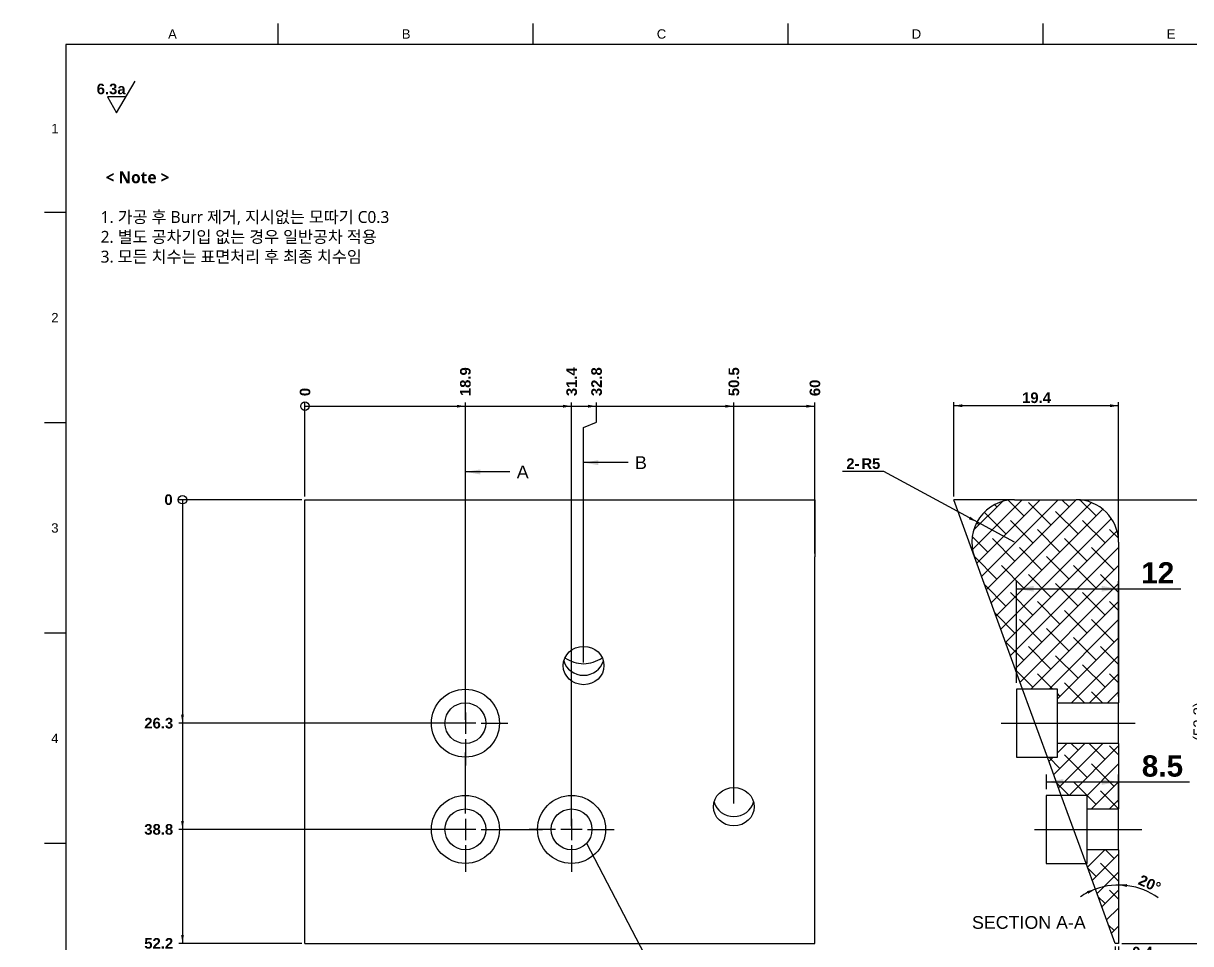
# Model space of a CAD drawing. Header units: millimetres. Extents: x 0 to 416, y -34 to 292.
# Drawn here: x 0 to 274.7, y 75.4 to 292 of the extents above; entities that cross this region are included whole.
import ezdxf
from ezdxf import colors
from ezdxf.entities.mleader import LeaderData, LeaderLine
from ezdxf.enums import TextEntityAlignment as Align
from ezdxf.lldxf.tags import DXFTag
from ezdxf.math import Vec2, Vec3

# ---------------------------------------------------------------- set-up
doc = ezdxf.new("R2010")
doc.units = ezdxf.units.MM
for name, color, linetype in [('Default', 7, 'Continuous'), ('DV3_Default', 7, 'Continuous'), ('LOGO', 7, 'Continuous'), ('MEC-000097267', 7, 'Continuous'), ('Template', 7, 'Continuous'), ('기본', 7, 'Continuous')]:
    doc.layers.add(name, color=color, linetype=linetype)
doc.styles.add('SEACAD_Arial', font='arial.ttf')
doc.styles.add('SEACAD_ArialB', font='arialbd.ttf')
tags = doc.linetypes.add('CENTER2', pattern=[28.575, 19.05, -3.175, 3.175, -3.175]).pattern_tags.tags
tags[10:11] = [DXFTag(74, 4), DXFTag(75, 0), DXFTag(340, '0'), DXFTag(46, 0.0), DXFTag(50, 0.0), DXFTag(44, 0.0), DXFTag(45, 0.0)]
tags[8:9] = [DXFTag(74, 4), DXFTag(75, 0), DXFTag(340, '0'), DXFTag(46, 0.0), DXFTag(50, 0.0), DXFTag(44, 0.0), DXFTag(45, 0.0)]
tags[6:7] = [DXFTag(74, 4), DXFTag(75, 0), DXFTag(340, '0'), DXFTag(46, 0.0), DXFTag(50, 0.0), DXFTag(44, 0.0), DXFTag(45, 0.0)]
tags[4:5] = [DXFTag(74, 4), DXFTag(75, 0), DXFTag(340, '0'), DXFTag(46, 0.0), DXFTag(50, 0.0), DXFTag(44, 0.0), DXFTag(45, 0.0)]
tags = doc.linetypes.add('PHANTOM2', pattern=[31.75, 15.875, -3.175, 3.175, -3.175, 3.175, -3.175]).pattern_tags.tags
tags[14:15] = [DXFTag(74, 4), DXFTag(75, 0), DXFTag(340, '0'), DXFTag(46, 0.0), DXFTag(50, 0.0), DXFTag(44, 0.0), DXFTag(45, 0.0)]
tags[12:13] = [DXFTag(74, 4), DXFTag(75, 0), DXFTag(340, '0'), DXFTag(46, 0.0), DXFTag(50, 0.0), DXFTag(44, 0.0), DXFTag(45, 0.0)]
tags[10:11] = [DXFTag(74, 4), DXFTag(75, 0), DXFTag(340, '0'), DXFTag(46, 0.0), DXFTag(50, 0.0), DXFTag(44, 0.0), DXFTag(45, 0.0)]
tags[8:9] = [DXFTag(74, 4), DXFTag(75, 0), DXFTag(340, '0'), DXFTag(46, 0.0), DXFTag(50, 0.0), DXFTag(44, 0.0), DXFTag(45, 0.0)]
tags[6:7] = [DXFTag(74, 4), DXFTag(75, 0), DXFTag(340, '0'), DXFTag(46, 0.0), DXFTag(50, 0.0), DXFTag(44, 0.0), DXFTag(45, 0.0)]
tags[4:5] = [DXFTag(74, 4), DXFTag(75, 0), DXFTag(340, '0'), DXFTag(46, 0.0), DXFTag(50, 0.0), DXFTag(44, 0.0), DXFTag(45, 0.0)]
doc.dimstyles.new('CHAMFER', dxfattribs={"dimtxt": 5, "dimasz": 4, "dimexe": 1.75, "dimexo": 1.5, "dimgap": 1.25, "dimtad": 0, "dimtih": 1, "dimtoh": 1, "dimdec": 1, "dimlfac": 0.5, "dimdsep": 46, "dimtxsty": 'SEACAD_Arial', "dimblk1": '_SE_FILLED', "dimblk2": '_SE_FILLED', "dimsah": 1, "dimcen": 2.5, "dimadec": 0, "dimazin": 0, "dimtfac": 0.5, "dimtmove": 1, "dimatfit": 3, "dimfxl": 1, "dimarcsym": 0})
doc.dimstyles.new('STD', dxfattribs={"dimtxt": 5, "dimasz": 4, "dimexe": 1.75, "dimexo": 1.5, "dimgap": 1.25, "dimtad": 1, "dimdec": 3, "dimlfac": 0.5, "dimdsep": 46, "dimtxsty": 'SEACAD_Arial', "dimblk1": '_SE_FILLED', "dimblk2": '_SE_FILLED', "dimsah": 1, "dimcen": 2.5, "dimadec": 1, "dimazin": 0, "dimtfac": 0.5, "dimtdec": 4, "dimtmove": 0, "dimatfit": 3, "dimfxl": 1, "dimarcsym": 0})

# ---------------------------------------------------------------- blocks, each defined once
blk = doc.blocks.new('SEANNOT_GROUP')
at = {"layer": 'Default', "color": 7, "linetype": 'CENTER2'}
for p, q in [((104.02, 106.06), (104.02, 112.31)), ((104.02, 104.81), (104.02, 99.81)), ((100.27, 102.31), (94.02, 102.31)), ((106.52, 102.31), (101.52, 102.31)), ((107.77, 102.31), (114.02, 102.31)), ((104.02, 98.56), (104.02, 92.31))]:
    blk.add_line(p, q, dxfattribs=at)
blk = doc.blocks.new('SEANNOT_GROUP1')
at = {"layer": 'Default', "color": 7, "linetype": 'CENTER2'}
for p, q in [((104.02, 131.06), (104.02, 137.31)), ((104.02, 129.81), (104.02, 124.81)), ((100.27, 127.31), (94.02, 127.31)), ((106.52, 127.31), (101.52, 127.31)), ((107.77, 127.31), (114.02, 127.31)), ((104.02, 123.56), (104.02, 117.31))]:
    blk.add_line(p, q, dxfattribs=at)
blk = doc.blocks.new('SEANNOT_GROUP2')
at = {"layer": 'Default', "color": 7, "linetype": 'CENTER2'}
for p, q in [((129.02, 106.06), (129.02, 112.31)), ((129.02, 104.81), (129.02, 99.81)), ((125.27, 102.31), (119.02, 102.31)), ((131.52, 102.31), (126.52, 102.31)), ((132.77, 102.31), (139.02, 102.31)), ((129.02, 98.56), (129.02, 92.31))]:
    blk.add_line(p, q, dxfattribs=at)
blk = doc.blocks.new('SEANNOT_GROUP3')
at = {"layer": 'Default', "color": 7, "linetype": 'CENTER2'}
blk.add_line((104.02, 109.19), (104.02, 120.43), dxfattribs=at)
blk = doc.blocks.new('SEANNOT_GROUP4')
at = {"layer": 'Default', "color": 7, "linetype": 'CENTER2'}
blk.add_line((110.9, 102.31), (122.14, 102.31), dxfattribs=at)
blk = doc.blocks.new('SEANNOT_GROUP5')
at = {"layer": 'Default', "color": 7, "linetype": 'CENTER2'}
blk.add_line((230.11, 127.31), (261.61, 127.31), dxfattribs=at)
blk = doc.blocks.new('SEANNOT_GROUP6')
at = {"layer": 'Default', "color": 7, "linetype": 'CENTER2'}
blk.add_line((237.97, 102.31), (263.23, 102.31), dxfattribs=at)
blk = doc.blocks.new('_SE_FILLED')
at = {"color": 0}
blk.add_line((0, 0), (-1, 0), dxfattribs=at)
blk.add_solid([(0, 0), (-1, -0.1665), (-1, 0.1665), (0, 0)], dxfattribs=at)
blk = doc.blocks.new('SEANNOT_GROUP9')
at = {"layer": 'Default', "color": 7, "linetype": 'Continuous'}
for p, q in [((21.95, 270.93), (26.28, 278.43)), ((19.78, 274.68), (21.95, 270.93)), ((24.11, 274.68), (19.78, 274.68))]:
    blk.add_line(p, q, dxfattribs=at)
at = {"layer": 'Default', "color": 7, "linetype": 'Continuous', "style": 'SEACAD_ArialB'}
blk.add_text('6.3a', height=2.5, dxfattribs=at).set_placement((17.26, 277.81), align=Align.TOP_LEFT)
blk = doc.blocks.new('SE')
at = {"layer": 'MEC-000097267', "color": 7, "linetype": 'Continuous'}
for p, q in [((66.28, 179.9), (186.28, 179.9)), ((66.28, 166.48), (66.28, 179.9)), ((186.28, 179.9), (186.28, 166.48)), ((66.28, 75.49), (66.28, 166.48)), ((186.28, 75.49), (186.28, 166.48)), ((66.28, 75.49), (186.28, 75.49))]:
    blk.add_line(p, q, dxfattribs=at)
for centre, radius in [((104.02, 127.31), 8), ((104.02, 127.31), 4.8), ((104.02, 102.31), 8), ((129.02, 102.31), 8), ((104.02, 102.31), 4.8), ((129.02, 102.31), 4.8)]:
    blk.add_circle(centre, radius, dxfattribs=at)
for centre in [(131.84, 140.87), (167.2, 107.65)]:
    blk.add_ellipse(centre, major_axis=(-4.8, 0), ratio=0.939693, dxfattribs=at)
for centre, major_axis, start_param, end_param in [((131.84, 143.08), (-4.8, 0), 0.247442, 2.894151), ((131.84, 149.82), (0, -8.51), 5.702893, 6.283185), ((131.84, 149.82), (0, -8.51), 0, 0.580293), ((167.2, 109.86), (-4.8, 0), 0.247442, 2.894151)]:
    blk.add_ellipse(centre, major_axis=major_axis, ratio=0.939693, start_param=start_param, end_param=end_param, dxfattribs=at)
blk = doc.blocks.new('GDimGGroup')
at = {"layer": 'Default', "color": 7, "linetype": 'Continuous'}
blk.add_line((66.28, 180.65), (66.28, 202.77), dxfattribs=at)
blk.add_circle((66.28, 201.9), 1, dxfattribs=at)
at = {"layer": 'Default', "color": 7, "linetype": 'Continuous', "style": 'SEACAD_ArialB'}
blk.add_text('0', height=2.5, rotation=90, dxfattribs=at).set_placement((65.03, 204.27), align=Align.TOP_LEFT)
blk = doc.blocks.new('GDimGGroup1')
at = {"layer": 'Default', "linetype": 'Continuous'}
blk.add_hatch(color=7, dxfattribs=at).paths.add_polyline_path([(102.02, 202.23), (102.02, 201.56), (104.02, 201.9)])
at = {"layer": 'Default', "color": 7, "linetype": 'Continuous'}
for p, q in [((66.28, 201.9), (104.02, 201.9)), ((104.02, 128.06), (104.02, 202.77))]:
    blk.add_line(p, q, dxfattribs=at)
at = {"layer": 'Default', "color": 7, "linetype": 'Continuous', "style": 'SEACAD_ArialB'}
blk.add_text('18.9', height=2.5, rotation=90, dxfattribs=at).set_placement((102.77, 204.27), align=Align.TOP_LEFT)
blk = doc.blocks.new('GDimGGroup2')
at = {"layer": 'Default', "linetype": 'Continuous'}
blk.add_hatch(color=7, dxfattribs=at).paths.add_polyline_path([(127.02, 202.23), (127.02, 201.56), (129.02, 201.9)])
at = {"layer": 'Default', "color": 7, "linetype": 'Continuous'}
for p, q in [((104.02, 201.9), (129.02, 201.9)), ((129.02, 103.06), (129.02, 202.77))]:
    blk.add_line(p, q, dxfattribs=at)
at = {"layer": 'Default', "color": 7, "linetype": 'Continuous', "style": 'SEACAD_ArialB'}
blk.add_text('31.4', height=2.5, rotation=90, dxfattribs=at).set_placement((127.77, 204.27), align=Align.TOP_LEFT)
blk = doc.blocks.new('GDimGGroup3')
at = {"layer": 'Default', "linetype": 'Continuous'}
blk.add_hatch(color=7, dxfattribs=at).paths.add_polyline_path([(184.28, 202.23), (184.28, 201.56), (186.28, 201.9)])
at = {"layer": 'Default', "color": 7, "linetype": 'Continuous'}
for p, q in [((167.2, 201.9), (186.28, 201.9)), ((186.28, 167.23), (186.28, 202.77))]:
    blk.add_line(p, q, dxfattribs=at)
at = {"layer": 'Default', "color": 7, "linetype": 'Continuous', "style": 'SEACAD_ArialB'}
blk.add_text('60', height=2.5, rotation=90, dxfattribs=at).set_placement((185.03, 204.27), align=Align.TOP_LEFT)
blk = doc.blocks.new('GDimGGroup4')
at = {"layer": 'Default', "color": 7, "linetype": 'Continuous'}
blk.add_line((65.53, 179.9), (36.57, 179.9), dxfattribs=at)
blk.add_circle((37.45, 179.9), 1, dxfattribs=at)
at = {"layer": 'Default', "color": 7, "linetype": 'Continuous', "style": 'SEACAD_ArialB'}
blk.add_text('0', height=2.5, dxfattribs=at).set_placement((33.19, 181.15), align=Align.TOP_LEFT)
blk = doc.blocks.new('GDimGGroup5')
at = {"layer": 'Default', "linetype": 'Continuous'}
blk.add_hatch(color=7, dxfattribs=at).paths.add_polyline_path([(37.12, 129.31), (37.45, 127.31), (37.78, 129.31)])
at = {"layer": 'Default', "color": 7, "linetype": 'Continuous'}
for p, q in [((37.45, 179.9), (37.45, 127.31)), ((103.27, 127.31), (36.57, 127.31))]:
    blk.add_line(p, q, dxfattribs=at)
at = {"layer": 'Default', "color": 7, "linetype": 'Continuous', "style": 'SEACAD_ArialB'}
blk.add_text('26.3', height=2.5, dxfattribs=at).set_placement((28.46, 128.56), align=Align.TOP_LEFT)
blk = doc.blocks.new('GDimGGroup6')
at = {"layer": 'Default', "linetype": 'Continuous'}
blk.add_hatch(color=7, dxfattribs=at).paths.add_polyline_path([(37.12, 104.31), (37.45, 102.31), (37.78, 104.31)])
at = {"layer": 'Default', "color": 7, "linetype": 'Continuous'}
for p, q in [((37.45, 127.31), (37.45, 102.31)), ((103.27, 102.31), (36.57, 102.31))]:
    blk.add_line(p, q, dxfattribs=at)
at = {"layer": 'Default', "color": 7, "linetype": 'Continuous', "style": 'SEACAD_ArialB'}
blk.add_text('38.8', height=2.5, dxfattribs=at).set_placement((28.46, 103.56), align=Align.TOP_LEFT)
blk = doc.blocks.new('GDimGGroup7')
at = {"layer": 'Default', "linetype": 'Continuous'}
blk.add_hatch(color=7, dxfattribs=at).paths.add_polyline_path([(37.12, 77.49), (37.45, 75.49), (37.78, 77.49)])
at = {"layer": 'Default', "color": 7, "linetype": 'Continuous'}
for p, q in [((37.45, 102.31), (37.45, 75.49)), ((65.53, 75.49), (36.57, 75.49))]:
    blk.add_line(p, q, dxfattribs=at)
at = {"layer": 'Default', "color": 7, "linetype": 'Continuous', "style": 'SEACAD_ArialB'}
blk.add_text('52.2', height=2.5, dxfattribs=at).set_placement((28.46, 76.74), align=Align.TOP_LEFT)
blk = doc.blocks.new('SE3')
at = {"color": 7, "linetype": 'Continuous', "style": 'SEACAD_Arial'}
blk.add_text('A', height=3, dxfattribs=at).set_placement((116.12, 187.94), align=Align.TOP_LEFT)
blk = doc.blocks.new('SE4')
at = {"color": 7, "linetype": 'Continuous', "style": 'SEACAD_Arial'}
blk.add_text('A', height=3, dxfattribs=at).set_placement((116.12, 67.63), align=Align.TOP_LEFT)
blk = doc.blocks.new('SEANNOT_GROUP12')
at = {"linetype": 'Continuous'}
blk.add_hatch(color=7, dxfattribs=at).paths.add_polyline_path([(107.52, 187.02), (104.02, 186.44), (107.52, 185.85)])
at = {"color": 7, "linetype": 'Continuous'}
blk.add_lwpolyline([(114.52, 186.44), (104.02, 186.44)], dxfattribs=at)
blk = doc.blocks.new('SEANNOT_GROUP13')
at = {"linetype": 'Continuous'}
blk.add_hatch(color=7, dxfattribs=at).paths.add_polyline_path([(107.52, 66.71), (104.02, 66.13), (107.52, 65.54)])
at = {"color": 7, "linetype": 'Continuous'}
blk.add_lwpolyline([(114.52, 66.13), (104.02, 66.13)], dxfattribs=at)
blk = doc.blocks.new('SE2')
at = {"layer": 'Default', "color": 7, "linetype": 'CENTER2'}
for p, q in [((104.02, 186.44), (104.02, 188.19)), ((104.02, 66.13), (104.02, 64.38))]:
    blk.add_line(p, q, dxfattribs=at)
at = {"layer": 'Default', "color": 7, "linetype": 'CENTER2', "const_width": 0.00023}
blk.add_lwpolyline([(104.02, 186.44), (104.02, 66.13)], dxfattribs=at)
at = {"layer": 'Default'}
for name in ['SEANNOT_GROUP12', 'SE3', 'SEANNOT_GROUP13', 'SE4']:
    blk.add_blockref(name, (0, 0), dxfattribs=at)
blk = doc.blocks.new('DMBLK11')
at = {"layer": 'DV3_Default', "linetype": 'Continuous'}
for points in [[(237.74, 159.6), (233.74, 158.94), (237.74, 158.27)], [(253.74, 159.6), (253.74, 158.27), (257.74, 158.94)]]:
    blk.add_hatch(color=7, dxfattribs=at).paths.add_polyline_path(points)
at = {"layer": 'DV3_Default', "color": 7, "linetype": 'Continuous'}
for p, q in [((233.74, 136.81), (233.74, 160.69)), ((257.74, 133.61), (257.74, 160.69)), ((233.74, 158.94), (272.37, 158.94))]:
    blk.add_line(p, q, dxfattribs=at)
at = {"layer": 'DV3_Default', "color": 7, "linetype": 'Continuous', "style": 'SEACAD_ArialB'}
blk.add_text('12', height=5, dxfattribs=at).set_placement((263.07, 165.19), align=Align.TOP_LEFT)
blk = doc.blocks.new('DMBLK12')
at = {"layer": 'DV3_Default', "linetype": 'Continuous'}
for points in [[(244.74, 114.15), (240.74, 113.48), (244.74, 112.81)], [(253.74, 114.15), (253.74, 112.81), (257.74, 113.48)]]:
    blk.add_hatch(color=7, dxfattribs=at).paths.add_polyline_path(points)
at = {"layer": 'DV3_Default', "color": 7, "linetype": 'Continuous'}
for p, q in [((240.74, 111.81), (240.74, 115.23)), ((240.74, 113.48), (274.4, 113.48)), ((257.74, 108.61), (257.74, 115.23))]:
    blk.add_line(p, q, dxfattribs=at)
at = {"layer": 'DV3_Default', "color": 7, "linetype": 'Continuous', "style": 'SEACAD_ArialB'}
blk.add_text('8.5', height=5, dxfattribs=at).set_placement((263.21, 119.73), align=Align.TOP_LEFT)
blk = doc.blocks.new('SE7')
at = {"color": 7, "linetype": 'Continuous', "style": 'SEACAD_Arial'}
blk.add_text('B', height=3, dxfattribs=at).set_placement((179.3, 66.67), align=Align.TOP_LEFT)
blk = doc.blocks.new('SE8')
at = {"color": 7, "linetype": 'Continuous', "style": 'SEACAD_Arial'}
blk.add_text('B', height=3, dxfattribs=at).set_placement((143.94, 190.12), align=Align.TOP_LEFT)
blk = doc.blocks.new('SEANNOT_GROUP14')
at = {"linetype": 'Continuous'}
blk.add_hatch(color=7, dxfattribs=at).paths.add_polyline_path([(170.7, 65.76), (167.2, 65.17), (170.7, 64.59)])
at = {"color": 7, "linetype": 'Continuous'}
blk.add_lwpolyline([(177.7, 65.17), (167.2, 65.17)], dxfattribs=at)
blk = doc.blocks.new('SEANNOT_GROUP15')
at = {"linetype": 'Continuous'}
blk.add_hatch(color=7, dxfattribs=at).paths.add_polyline_path([(135.34, 189.2), (131.84, 188.62), (135.34, 188.03)])
at = {"color": 7, "linetype": 'Continuous'}
blk.add_lwpolyline([(142.34, 188.62), (131.84, 188.62)], dxfattribs=at)
blk = doc.blocks.new('SE6')
at = {"layer": 'Default', "color": 7, "linetype": 'CENTER2'}
for p, q in [((131.84, 188.62), (131.84, 190.37)), ((167.2, 65.17), (167.2, 63.42))]:
    blk.add_line(p, q, dxfattribs=at)
at = {"layer": 'Default', "color": 7, "linetype": 'CENTER2', "const_width": 0.00023}
blk.add_lwpolyline([(167.2, 65.17), (167.2, 126.51), (131.84, 126.51), (131.84, 188.62)], dxfattribs=at)
at = {"layer": 'Default'}
for name in ['SE8', 'SEANNOT_GROUP15', 'SE7', 'SEANNOT_GROUP14']:
    blk.add_blockref(name, (0, 0), dxfattribs=at)
blk = doc.blocks.new('DMBLK15')
at = {"layer": 'Default', "linetype": 'Continuous'}
blk.add_hatch(color=7, dxfattribs=at).paths.add_polyline_path([(222.5, 175.31), (224.42, 174.65), (222.82, 175.9)])
at = {"layer": 'Default', "color": 7, "linetype": 'Continuous'}
for p, q in [((202.49, 186.52), (192.79, 186.52)), ((233.22, 169.9), (202.49, 186.52))]:
    blk.add_line(p, q, dxfattribs=at)
at = {"layer": 'Default', "color": 7, "linetype": 'Continuous', "style": 'SEACAD_ArialB'}
for s, p in [('2-', (193.67, 189.64)), ('R', (197.22, 189.64)), ('5', (199.72, 189.64))]:
    blk.add_text(s, height=2.5, dxfattribs=at).set_placement(p, align=Align.TOP_LEFT)
blk = doc.blocks.new('GDimGGroup8')
at = {"layer": 'Default', "linetype": 'Continuous'}
blk.add_hatch(color=7, dxfattribs=at).paths.add_polyline_path([(132.89, 202.23), (132.89, 201.56), (134.89, 201.9)])
at = {"layer": 'Default', "color": 7, "linetype": 'Continuous'}
for p, q in [((129.02, 201.9), (134.89, 201.9)), ((134.89, 198.15), (134.89, 202.77)), ((131.84, 196.9), (134.89, 198.15)), ((131.84, 141.62), (131.84, 196.9))]:
    blk.add_line(p, q, dxfattribs=at)
at = {"layer": 'Default', "color": 7, "linetype": 'Continuous', "style": 'SEACAD_ArialB'}
blk.add_text('32.8', height=2.5, rotation=90, dxfattribs=at).set_placement((133.64, 204.27), align=Align.TOP_LEFT)
blk = doc.blocks.new('GDimGGroup9')
at = {"layer": 'Default', "linetype": 'Continuous'}
blk.add_hatch(color=7, dxfattribs=at).paths.add_polyline_path([(165.2, 202.23), (165.2, 201.56), (167.2, 201.9)])
at = {"layer": 'Default', "color": 7, "linetype": 'Continuous'}
for p, q in [((134.89, 201.9), (167.2, 201.9)), ((167.2, 108.4), (167.2, 202.77))]:
    blk.add_line(p, q, dxfattribs=at)
at = {"layer": 'Default', "color": 7, "linetype": 'Continuous', "style": 'SEACAD_ArialB'}
blk.add_text('50.5', height=2.5, rotation=90, dxfattribs=at).set_placement((165.95, 204.27), align=Align.TOP_LEFT)
blk = doc.blocks.new('DMBLK18')
at = {"layer": 'Default', "linetype": 'Continuous'}
for points in [[(254.94, 71.22), (256.94, 71.55), (254.94, 71.88)], [(259.74, 71.22), (259.74, 71.88), (257.74, 71.55)]]:
    blk.add_hatch(color=7, dxfattribs=at).paths.add_polyline_path(points)
at = {"layer": 'Default', "color": 7, "linetype": 'Continuous'}
for p, q in [((256.94, 74.74), (256.94, 70.68)), ((257.74, 74.74), (257.74, 70.68)), ((252.94, 71.55), (266.53, 71.55))]:
    blk.add_line(p, q, dxfattribs=at)
at = {"layer": 'Default', "color": 7, "linetype": 'Continuous', "style": 'SEACAD_ArialB'}
blk.add_text('0.4', height=2.5, dxfattribs=at).set_placement((260.93, 74.68), align=Align.TOP_LEFT)
blk = doc.blocks.new('DMBLK19')
at = {"layer": 'Default', "linetype": 'Continuous'}
for points in [[(250.59, 87.16), (252.29, 88.27), (250.32, 87.77)], [(259.75, 89.44), (257.74, 89.23), (259.71, 88.77)]]:
    blk.add_hatch(color=7, dxfattribs=at).paths.add_polyline_path(points)
at = {"layer": 'Default', "color": 7, "linetype": 'Continuous'}
for start, end in [(110, 124.3833), (54.1015, 110)]:
    blk.add_arc((257.74, 73.29), 15.93, start, end, dxfattribs=at)
at = {"layer": 'Default', "color": 7, "linetype": 'Continuous', "style": 'SEACAD_ArialB'}
blk.add_text('20°', height=2.5, rotation=335.8981, dxfattribs=at).set_placement((263.16, 91.75), align=Align.TOP_LEFT)
blk = doc.blocks.new('*D143')
at = {"layer": 'Default', "color": 0, "linetype": 'Continuous', "lineweight": -2}
for p, q in [((248.49, 179.9), (280.1, 179.9)), ((279.23, 77.49), (279.23, 177.9)), ((258.49, 75.49), (280.1, 75.49))]:
    blk.add_line(p, q, dxfattribs=at)
at = {"layer": 'Defpoints', "color": 0}
for p in [(247.74, 179.9), (279.23, 179.9), (257.74, 75.49)]:
    blk.add_point(p, dxfattribs=at)
at = {"layer": 'Default', "color": 0, "lineweight": -2, "xscale": 2, "yscale": 2, "zscale": 2}
for p, rotation in [((279.23, 179.9), 90), ((279.23, 75.49), 270)]:
    blk.add_blockref('_SE_FILLED', p, dxfattribs=dict(at, rotation=rotation))
at = {"layer": 'Default', "color": 0, "insert": (276.97, 127.69), "char_height": 2.5, "attachment_point": 5, "rotation": 90, "style": 'SEACAD_Arial'}
blk.add_mtext('\\A1;(52.2)', dxfattribs=at)
blk = doc.blocks.new('DMBLK20')
at = {"layer": 'Default', "linetype": 'Continuous'}
for points in [[(220.94, 202.35), (218.94, 202.01), (220.94, 201.68)], [(255.74, 202.35), (255.74, 201.68), (257.74, 202.01)]]:
    blk.add_hatch(color=7, dxfattribs=at).paths.add_polyline_path(points)
at = {"layer": 'Default', "color": 7, "linetype": 'Continuous'}
for p, q in [((218.94, 180.65), (218.94, 202.89)), ((257.74, 202.01), (218.94, 202.01)), ((257.74, 170.65), (257.74, 202.89))]:
    blk.add_line(p, q, dxfattribs=at)
at = {"layer": 'Default', "color": 7, "linetype": 'Continuous', "style": 'SEACAD_ArialB'}
blk.add_text('19.4', height=2.5, dxfattribs=at).set_placement((235.03, 205.14), align=Align.TOP_LEFT)
blk = doc.blocks.new('_DOT')
at = {"color": 0, "linetype": 'ByBlock', "lineweight": -2}
blk.add_line((-0.5, 0), (-1, 0), dxfattribs=at)
at = {"color": 0, "linetype": 'ByBlock', "const_width": 0.5}
blk.add_lwpolyline([(-0.25, 0, 1), (0.25, 0, 1)], format="xyb", close=True, dxfattribs=at)
blk = doc.blocks.new('SE5')
at = {"layer": 'MEC-000097267', "linetype": 'Continuous'}
h = blk.add_hatch(dxfattribs=at)
h.set_pattern_fill('ANSI38', scale=0.94488, style=0)
edge = h.paths.add_edge_path()
edge.add_line((243.3365, 135.3051), (243.3365, 132.1051))
edge.add_line((243.3365, 132.1051), (257.7365, 132.1051))
edge.add_line((257.7365, 132.1051), (257.7365, 169.897))
edge.add_arc((247.7365, 169.897), 10, 0, 90)
edge.add_line((247.7365, 179.897), (233.2179, 179.897))
edge.add_arc((233.2179, 169.897), 10, 90, 200)
edge.add_line((223.821, 166.4768), (235.1666, 135.3051))
edge.add_line((235.1666, 135.3051), (243.3365, 135.3051))
h = blk.add_hatch(dxfattribs=at)
h.set_pattern_fill('ANSI38', scale=0.94488, style=0)
h.paths.add_polyline_path([(250.3365, 107.1115), (257.7365, 107.1115), (257.7365, 122.5051), (243.3365, 122.5051), (243.3365, 119.3051), (240.9901, 119.3051), (244.2635, 110.3115), (250.3365, 110.3115)])
h = blk.add_hatch(dxfattribs=at)
h.set_pattern_fill('ANSI38', scale=0.94488, style=0)
h.paths.add_polyline_path([(257.7365, 75.4929), (257.7365, 97.5115), (250.3365, 97.5115), (250.3365, 94.3115), (250.087, 94.3115), (256.9365, 75.4929)])
at = {"layer": 'DV3_Default', "color": 7, "linetype": 'PHANTOM2'}
for p, q in [((233.2179, 179.897), (218.9365, 179.897)), ((223.821, 166.4768), (218.9365, 179.897)), ((235.1666, 135.3051), (233.7365, 135.3051)), ((233.7365, 135.3051), (233.7365, 119.3051)), ((233.7365, 119.3051), (240.9901, 119.3051)), ((244.2635, 110.3115), (240.7365, 110.3115)), ((240.7365, 110.3115), (240.7365, 94.3115)), ((240.7365, 94.3115), (250.087, 94.3115))]:
    blk.add_line(p, q, dxfattribs=at)
at = {"layer": 'MEC-000097267', "color": 7, "linetype": 'Continuous'}
for p, q in [((233.2179, 179.897), (247.7365, 179.897)), ((257.7365, 169.897), (257.7365, 132.1051)), ((235.1666, 135.3051), (223.821, 166.4768)), ((240.9901, 119.3051), (235.1666, 135.3051)), ((243.3365, 135.3051), (235.1666, 135.3051)), ((243.3365, 132.1051), (243.3365, 135.3051)), ((243.3365, 122.5051), (243.3365, 132.1051)), ((243.3365, 132.1051), (257.7365, 132.1051)), ((257.7365, 122.5051), (257.7365, 132.1051)), ((257.7365, 122.5051), (243.3365, 122.5051)), ((243.3365, 119.3051), (243.3365, 122.5051)), ((257.7365, 122.5051), (257.7365, 107.1115)), ((244.2635, 110.3115), (240.9901, 119.3051)), ((240.9901, 119.3051), (243.3365, 119.3051)), ((250.087, 94.3115), (244.2635, 110.3115)), ((250.3365, 110.3115), (244.2635, 110.3115)), ((250.3365, 107.1115), (250.3365, 110.3115)), ((250.3365, 97.5115), (250.3365, 107.1115)), ((250.3365, 107.1115), (257.7365, 107.1115)), ((257.7365, 97.5115), (257.7365, 107.1115)), ((257.7365, 97.5115), (250.3365, 97.5115)), ((250.3365, 94.3115), (250.3365, 97.5115)), ((257.7365, 97.5115), (257.7365, 75.4929)), ((256.9365, 75.4929), (250.087, 94.3115)), ((250.087, 94.3115), (250.3365, 94.3115)), ((257.7365, 75.4929), (256.9365, 75.4929))]:
    blk.add_line(p, q, dxfattribs=at)
for centre, start, end in [((233.2179, 169.897), 90, 200), ((247.7365, 169.897), 0, 90)]:
    blk.add_arc(centre, 10, start, end, dxfattribs=at)
at = {"layer": 'DV3_Default', "color": 7, "linetype": 'Continuous'}
for base, p1, p2, picture, middle in [((257.7365, 158.9352), (233.7365, 135.3051), (257.7365, 132.1051), 'DMBLK11', (261.3179, 158.9352)), ((257.7365, 113.4792), (240.7365, 110.3115), (257.7365, 107.1115), 'DMBLK12', (261.4582, 113.4792))]:
    dim = blk.add_linear_dim(base=base, p1=p1, p2=p2, text='\\A1;<>', dimstyle='STD', dxfattribs=at)
    dim.commit()
    dim.dimension.update_dxf_attribs({"geometry": picture, "text_midpoint": middle, "dimtype": 160})

msp = doc.modelspace()

# ---------------------------------------------------------------- linework, layer by layer
at = {"layer": 'Template', "color": 7, "linetype": 'Continuous'}
for p, q in [((60, 287), (60, 292)), ((120, 287), (120, 292)), ((180, 287), (180, 292)), ((240, 287), (240, 292)), ((10, 287), (10, 10)), ((411, 287), (10, 287)), ((10, 247.5), (5, 247.5)), ((10, 198), (5, 198)), ((10, 148.5), (5, 148.5)), ((10, 99), (5, 99))]:
    msp.add_line(p, q, dxfattribs=at)

# ---------------------------------------------------------------- block references
at = {"layer": 'Default'}
for name in ['SEANNOT_GROUP9', 'GDimGGroup1', 'GDimGGroup2', 'GDimGGroup8', 'GDimGGroup9', 'GDimGGroup', 'GDimGGroup3', 'SE6', 'SE2', 'GDimGGroup5', 'GDimGGroup4', 'SE', 'SE5', 'SEANNOT_GROUP1', 'GDimGGroup6', 'SEANNOT_GROUP5', 'SEANNOT_GROUP3', 'SEANNOT_GROUP', 'SEANNOT_GROUP2', 'GDimGGroup7', 'SEANNOT_GROUP4', 'SEANNOT_GROUP6']:
    msp.add_blockref(name, (0, 0), dxfattribs=at)

# ---------------------------------------------------------------- texts
at = {"layer": 'Default', "color": 7, "linetype": 'Continuous', "style": 'SEACAD_Arial'}
msp.add_text('SECTION A-A', height=3, dxfattribs=at).set_placement((223.2452, 81.9093), align=Align.TOP_LEFT)
at = {"layer": '기본', "insert": (18.1893, 257.1635), "char_height": 3, "width": 89.806613, "attachment_point": 1}
msp.add_mtext('{\\fArial|b0||i0||c0|p34;\\C7;\\H3.;\\W1.; }{\\f맑은 고딕|b1||i0||c0|p34;\\C7;\\H2.8;\\W1.;< Note >\\P}{\\f맑은 고딕|b0||i0||c0|p34;\\C7;\\H2.8;\\W1.;\\P}{\\f맑은 고딕|b0||i0||c0|p34;\\C7;\\H2.8;\\W1.;1. 가공 후 Burr 제거, 지시없는 모따기 C0.3\\P}{\\f맑은 고딕|b0||i0||c0|p34;\\C7;\\H2.8;\\W1.;2. 별도 공차기입 없는 경우 일반공차 적용\\P}{\\f맑은 고딕|b0||i0||c0|p34;\\C7;\\H2.8;\\W1.;3. 모든 치수는 표면처리 후 최종 치수임\\P}', dxfattribs=at)

# ---------------------------------------------------------------- dimensions: what is measured, and where the dimension line sits
at = {"layer": 'Default', "color": 7, "linetype": 'Continuous'}
dim = msp.add_linear_dim(base=(218.9365, 202.0138), p1=(257.7365, 169.897), p2=(218.9365, 179.897), text='\\A1;<>', dimstyle='STD', override={"dimtxt": 2.5, "dimasz": 2, "dimexe": 0.875, "dimexo": 0.75, "dimgap": 0.625, "dimcen": 1.25}, dxfattribs=at)
dim.commit()
dim.dimension.update_dxf_attribs({"geometry": 'DMBLK20', "text_midpoint": (238.3365, 202.0138), "dimtype": 160})
dim = msp.add_radius_dim(center=(233.2179, 169.897), mpoint=(224.4218, 174.6539), text='\\A1;2- <>', dimstyle='CHAMFER', override={"dimtxt": 2.5, "dimasz": 2, "dimexe": 0.875, "dimexo": 0.75, "dimgap": 0.625, "dimtad": 1, "dimcen": 1.25, "dimtmove": 0, "dimtolj": 1}, dxfattribs=at)
dim.commit()
dim.dimension.update_dxf_attribs({"geometry": 'DMBLK15', "text_midpoint": (192.7929, 186.516), "dimtype": 164})
for base, p1, p2, angle, text, override, picture, middle, dimtype in [((279.2283, 179.897), (257.7365, 75.4929), (247.7365, 179.897), 90, '\\A1;(<>)', {"dimtxt": 2.5, "dimasz": 2, "dimexe": 0.875, "dimexo": 0.75, "dimgap": 0.625, "dimdec": 1, "dimcen": 1.25}, '*D143', (279.2283, 127.6949), 160), ((256.9365, 71.5502), (256.9365, 75.4929), (257.7365, 75.4929), 0, '\\A1;<>', {"dimtxt": 2.5, "dimasz": 2, "dimexe": 0.875, "dimexo": 0.75, "dimgap": 0.625, "dimcen": 1.25}, 'DMBLK18', (260.0579, 71.5502), 161)]:
    dim = msp.add_linear_dim(base=base, p1=p1, p2=p2, angle=angle, text=text, dimstyle='STD', override=override, dxfattribs=at)
    dim.commit()
    dim.dimension.update_dxf_attribs({"geometry": picture, "text_midpoint": middle, "dimtype": dimtype})
dim = msp.add_angular_dim_2l(base=(254.9696, 88.9867), line1=((257.7365, 73.2949), (250.087, 94.3115)), line2=((257.7365, 73.2949), (257.7365, 97.5115)), text='\\A1;<>', dimstyle='STD', override={"dimtxt": 2.5, "dimasz": 2, "dimexe": 0.875, "dimexo": 0.75, "dimgap": 0.625, "dimcen": 1.25, "dimtolj": 1}, dxfattribs=at)
dim.commit()
dim.dimension.update_dxf_attribs({"geometry": 'DMBLK19', "text_midpoint": (264.2432, 87.8397), "dimtype": 162})

# ---------------------------------------------------------------- leaders
ml = msp.add_multileader_mtext('Standard', dxfattribs=at)
ml.set_content("{\\pxsm0.9;\\fArial|b1||i0||c0|p34;\\W1.;3-%%c 4.8  THRU\\PC'B %%c 8 DP 4.8\\P단면도 기준면 참고\\P}", color=256)
ml.set_leader_properties()
ml.set_arrow_properties(name='_SE_FILLED')
ml.build(insert=Vec2(0, 0))
ml.multileader.update_dxf_attribs({"dogleg_length": 3.75, "arrow_head_size": 2})
ctx = ml.context
ctx.base_point, ctx.char_height, ctx.arrow_head_size, ctx.landing_gap_size = Vec3(158.9008, 54.1962), 2.5, 2, 0.875
notes = []
notes.append((ctx, [(0, (1, 1, 0), (156.2758, 53.4462), (1, 0), 3.75, [(0, [(132.5499, 99.0607)], 0, [])])]))
ctx.mtext.insert = Vec3(160.9008, 54.7812)
at = {"layer": 'LOGO', "color": 7, "linetype": 'Continuous'}
ml = msp.add_multileader_mtext('Standard', dxfattribs=at)
ml.set_content('{\\pxsm0.9;\\fArial|b0||i0||c0|p34;\\W1.;CONFIDENTIAL\\P}', color=256)
ml.set_leader_properties()
ml.set_arrow_properties(name='DOT')
ml.build(insert=Vec2(0, 0))
ml.multileader.update_dxf_attribs({"leader_type": 0, "text_left_attachment_type": 4, "text_right_attachment_type": 4, "dogleg_length": 0, "arrow_head_size": 2.4})
ctx = ml.context
ctx.base_point, ctx.char_height, ctx.arrow_head_size, ctx.landing_gap_size = Vec3(377.1604, 289.9423), 3, 2.4, 1.05
ctx.left_attachment, ctx.right_attachment = 4, 4
notes.append((ctx, [(0, (0, 0, 0), (0, 0), (1, 0), 1, [])]))
ctx.mtext.insert = Vec3(379.1604, 291.4678)
at = {"layer": 'Template', "color": 7, "linetype": 'Continuous'}
ml = msp.add_multileader_mtext('Standard', dxfattribs=at)
ml.set_content('{\\pxsm0.9;\\fArial|b0||i0||c0|p34;\\W1.;C\\P}', color=256)
ml.set_leader_properties()
ml.set_arrow_properties(name='DOT')
ml.build(insert=Vec2(0, 0))
ml.multileader.update_dxf_attribs({"leader_type": 0, "dogleg_length": 0, "arrow_head_size": 1.76})
ctx = ml.context
ctx.base_point, ctx.char_height, ctx.arrow_head_size, ctx.landing_gap_size = Vec3(147.0652, 289.4813), 2.2, 1.76, 0.77
notes.append((ctx, [(0, (0, 0, 0), (0, 0), (1, 0), 1, [])]))
ctx.mtext.insert = Vec3(149.0652, 290.6)
ml = msp.add_multileader_mtext('Standard', dxfattribs=at)
ml.set_content('{\\pxsm0.9;\\fArial|b0||i0||c0|p34;\\W1.;A\\P}', color=256)
ml.set_leader_properties()
ml.set_arrow_properties(name='DOT')
ml.build(insert=Vec2(0, 0))
ml.multileader.update_dxf_attribs({"leader_type": 0, "dogleg_length": 0, "arrow_head_size": 1.76})
ctx = ml.context
ctx.base_point, ctx.char_height, ctx.arrow_head_size, ctx.landing_gap_size = Vec3(32.0652, 289.5), 2.2, 1.76, 0.77
notes.append((ctx, [(0, (0, 0, 0), (0, 0), (1, 0), 1, [])]))
ctx.mtext.insert = Vec3(34.0652, 290.6)
ml = msp.add_multileader_mtext('Standard', dxfattribs=at)
ml.set_content('{\\pxsm0.9;\\fArial|b0||i0||c0|p34;\\W1.;B\\P}', color=256)
ml.set_leader_properties()
ml.set_arrow_properties(name='DOT')
ml.build(insert=Vec2(0, 0))
ml.multileader.update_dxf_attribs({"leader_type": 0, "dogleg_length": 0, "arrow_head_size": 1.76})
ctx = ml.context
ctx.base_point, ctx.char_height, ctx.arrow_head_size, ctx.landing_gap_size = Vec3(87.0652, 289.5), 2.2, 1.76, 0.77
notes.append((ctx, [(0, (0, 0, 0), (0, 0), (1, 0), 1, [])]))
ctx.mtext.insert = Vec3(89.0652, 290.6)
ml = msp.add_multileader_mtext('Standard', dxfattribs=at)
ml.set_content('{\\pxsm0.9;\\fArial|b0||i0||c0|p34;\\W1.;D\\P}', color=256)
ml.set_leader_properties()
ml.set_arrow_properties(name='DOT')
ml.build(insert=Vec2(0, 0))
ml.multileader.update_dxf_attribs({"leader_type": 0, "dogleg_length": 0, "arrow_head_size": 1.76})
ctx = ml.context
ctx.base_point, ctx.char_height, ctx.arrow_head_size, ctx.landing_gap_size = Vec3(207.0652, 289.5), 2.2, 1.76, 0.77
notes.append((ctx, [(0, (0, 0, 0), (0, 0), (1, 0), 1, [])]))
ctx.mtext.insert = Vec3(209.0652, 290.6)
ml = msp.add_multileader_mtext('Standard', dxfattribs=at)
ml.set_content('{\\pxsm0.9;\\fArial|b0||i0||c0|p34;\\W1.;E\\P}', color=256)
ml.set_leader_properties()
ml.set_arrow_properties(name='DOT')
ml.build(insert=Vec2(0, 0))
ml.multileader.update_dxf_attribs({"leader_type": 0, "dogleg_length": 0, "arrow_head_size": 1.76})
ctx = ml.context
ctx.base_point, ctx.char_height, ctx.arrow_head_size, ctx.landing_gap_size = Vec3(267.0652, 289.5), 2.2, 1.76, 0.77
notes.append((ctx, [(0, (0, 0, 0), (0, 0), (1, 0), 1, [])]))
ctx.mtext.insert = Vec3(269.0652, 290.6)
ml = msp.add_multileader_mtext('Standard', dxfattribs=at)
ml.set_content('{\\pxsm0.9;\\fArial|b0||i0||c0|p34;\\W1.;F\\P}', color=256)
ml.set_leader_properties()
ml.set_arrow_properties(name='DOT')
ml.build(insert=Vec2(0, 0))
ml.multileader.update_dxf_attribs({"leader_type": 0, "dogleg_length": 0, "arrow_head_size": 1.76})
ctx = ml.context
ctx.base_point, ctx.char_height, ctx.arrow_head_size, ctx.landing_gap_size = Vec3(327.0652, 289.5), 2.2, 1.76, 0.77
notes.append((ctx, [(0, (0, 0, 0), (0, 0), (1, 0), 1, [])]))
ctx.mtext.insert = Vec3(329.0652, 290.6)
ml = msp.add_multileader_mtext('Standard', dxfattribs=at)
ml.set_content('{\\pxsm0.9;\\fArial|b0||i0||c0|p34;\\W1.;1\\P}', color=256)
ml.set_leader_properties()
ml.set_arrow_properties(name='DOT')
ml.build(insert=Vec2(0, 0))
ml.multileader.update_dxf_attribs({"leader_type": 0, "dogleg_length": 0, "arrow_head_size": 1.76})
ctx = ml.context
ctx.base_point, ctx.char_height, ctx.arrow_head_size, ctx.landing_gap_size = Vec3(4.5652, 267.25), 2.2, 1.76, 0.77
notes.append((ctx, [(0, (0, 0, 0), (0, 0), (1, 0), 1, [])]))
ctx.mtext.insert = Vec3(6.5652, 268.35)
ml = msp.add_multileader_mtext('Standard', dxfattribs=at)
ml.set_content('{\\pxsm0.9;\\fArial|b0||i0||c0|p34;\\W1.;2\\P}', color=256)
ml.set_leader_properties()
ml.set_arrow_properties(name='DOT')
ml.build(insert=Vec2(0, 0))
ml.multileader.update_dxf_attribs({"leader_type": 0, "dogleg_length": 0, "arrow_head_size": 1.76})
ctx = ml.context
ctx.base_point, ctx.char_height, ctx.arrow_head_size, ctx.landing_gap_size = Vec3(4.5652, 222.75), 2.2, 1.76, 0.77
notes.append((ctx, [(0, (0, 0, 0), (0, 0), (1, 0), 1, [])]))
ctx.mtext.insert = Vec3(6.5652, 223.85)
ml = msp.add_multileader_mtext('Standard', dxfattribs=at)
ml.set_content('{\\pxsm0.9;\\fArial|b0||i0||c0|p34;\\W1.;3\\P}', color=256)
ml.set_leader_properties()
ml.set_arrow_properties(name='DOT')
ml.build(insert=Vec2(0, 0))
ml.multileader.update_dxf_attribs({"leader_type": 0, "dogleg_length": 0, "arrow_head_size": 1.76})
ctx = ml.context
ctx.base_point, ctx.char_height, ctx.arrow_head_size, ctx.landing_gap_size = Vec3(4.5652, 173.2313), 2.2, 1.76, 0.77
notes.append((ctx, [(0, (0, 0, 0), (0, 0), (1, 0), 1, [])]))
ctx.mtext.insert = Vec3(6.5652, 174.35)
ml = msp.add_multileader_mtext('Standard', dxfattribs=at)
ml.set_content('{\\pxsm0.9;\\fArial|b0||i0||c0|p34;\\W1.;4\\P}', color=256)
ml.set_leader_properties()
ml.set_arrow_properties(name='DOT')
ml.build(insert=Vec2(0, 0))
ml.multileader.update_dxf_attribs({"leader_type": 0, "dogleg_length": 0, "arrow_head_size": 1.76})
ctx = ml.context
ctx.base_point, ctx.char_height, ctx.arrow_head_size, ctx.landing_gap_size = Vec3(4.5652, 123.75), 2.2, 1.76, 0.77
notes.append((ctx, [(0, (0, 0, 0), (0, 0), (1, 0), 1, [])]))
ctx.mtext.insert = Vec3(6.5652, 124.85)
for ctx, leaders in notes:
    for number, flags, end, landing, length, lines in leaders:
        leader = LeaderData()
        leader.index, (leader.has_last_leader_line, leader.has_dogleg_vector, leader.attachment_direction) = number, flags
        leader.last_leader_point, leader.dogleg_vector, leader.dogleg_length = Vec3(end), Vec3(landing), length
        for number, points, colour, breaks in lines:
            line = LeaderLine()
            line.index, line.vertices, line.color, line.breaks = number, Vec3.list(points), colors.encode_raw_color(colour), breaks
            leader.lines.append(line)
        ctx.leaders.append(leader)

doc.saveas('drawing.dxf')
